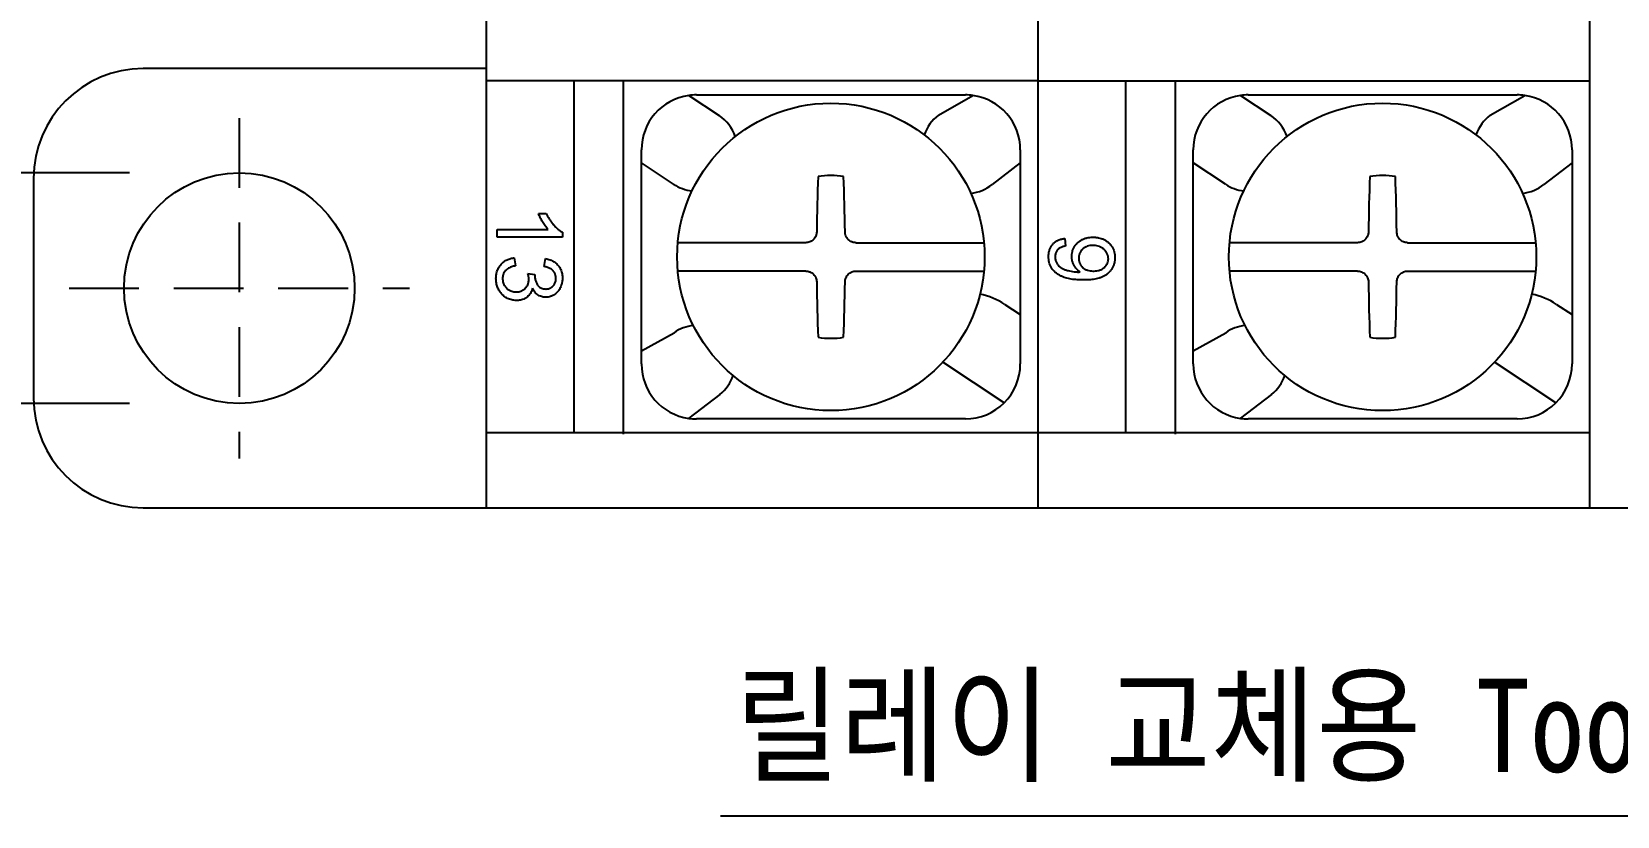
# Model space of a CAD drawing. Header units: millimetres. Extents: x 3108 to 3521, y -1583 to -1296.
# Drawn here: x 3199.62 to 3228.5, y -1437.79 to -1423.5 of the extents above; entities that cross this region are included whole.
import ezdxf

# ---------------------------------------------------------------- set-up
doc = ezdxf.new("R2010")
doc.units = ezdxf.units.MM
doc.linetypes.add('HIDDEN', pattern=[9.525, 6.35, -3.175])
doc.styles.add('굴림', font='', dxfattribs={"width": 0.9})
doc.styles.get('굴림').set_extended_font_data('GulimChe')
doc.dimstyles.new('ISO-25', dxfattribs={"dimtxt": 1.7, "dimasz": 2, "dimexe": 1.25, "dimexo": 2, "dimtad": 1, "dimzin": 9, "dimdsep": 46, "dimtxsty": '굴림', "dimcen": 2.5, "dimclrd": 4, "dimclre": 4, "dimclrt": 4, "dimadec": 0, "dimazin": 0, "dimtfac": 1, "dimtmove": 0, "dimatfit": 3, "dimfxl": 1, "dimarcsym": 0})

# ---------------------------------------------------------------- blocks, each defined once
blk = doc.blocks.new('*D47')
at = {"color": 4, "lineweight": -2, "ltscale": 0.3, "transparency": 16777216}
for p, q in [((3195.807, -1424.073), (3195.807, -1422.073)), ((3201.405, -1426.073), (3194.557, -1426.073)), ((3195.807, -1426.073), (3195.807, -1430.273)), ((3201.405, -1430.273), (3194.557, -1430.273)), ((3195.807, -1432.273), (3195.807, -1434.273))]:
    blk.add_line(p, q, dxfattribs=at)
at = {"color": 4, "ltscale": 0.3, "transparency": 16777216}
for points in [[(3195.474, -1424.073), (3196.141, -1424.073), (3195.807, -1426.073)], [(3195.474, -1432.273), (3196.141, -1432.273), (3195.807, -1430.273)]]:
    blk.add_solid(points, dxfattribs=at)
at = {"layer": 'DEFPOINTS', "color": 0, "ltscale": 0.3, "transparency": 16777216}
for p in [(3203.405, -1426.073), (3195.807, -1430.273), (3203.405, -1430.273)]:
    blk.add_point(p, dxfattribs=at)
at = {"color": 4, "ltscale": 0.3, "transparency": 16777216, "insert": (3194.311, -1428.173), "char_height": 1.7, "attachment_point": 5, "rotation": 90, "style": '굴림'}
blk.add_mtext('4.2', dxfattribs=at)

msp = doc.modelspace()

# ---------------------------------------------------------------- linework, layer by layer
for p, q in [((3228.005, -1432.173), (3228.005, -1400.173)), ((3207.905, -1424.4), (3207.905, -1423.205)), ((3217.955, -1424.399), (3217.955, -1423.206)), ((3207.905, -1424.173), (3201.655, -1424.173)), ((3217.955, -1424.396), (3207.905, -1424.396)), ((3207.905, -1424.411), (3207.905, -1424.4)), ((3207.905, -1424.419), (3207.905, -1424.411)), ((3207.905, -1430.787), (3207.905, -1424.419)), ((3209.505, -1430.81), (3209.505, -1424.396)), ((3210.405, -1430.83), (3210.405, -1424.396)), ((3217.955, -1430.786), (3217.955, -1424.396)), ((3217.955, -1424.396), (3228.005, -1424.396)), ((3219.555, -1430.793), (3219.555, -1424.396)), ((3220.455, -1430.83), (3220.455, -1424.396)), ((3211.592, -1424.662), (3212.143, -1425.027)), ((3211.73, -1424.653), (3216.63, -1424.653)), ((3216.142, -1425.02), (3216.768, -1424.662)), ((3221.642, -1424.662), (3222.193, -1425.027)), ((3221.78, -1424.653), (3226.68, -1424.653)), ((3226.192, -1425.02), (3226.818, -1424.662)), ((3210.73, -1425.891), (3210.73, -1425.653)), ((3217.63, -1425.653), (3217.63, -1425.891)), ((3220.78, -1425.891), (3220.78, -1425.653)), ((3227.68, -1425.653), (3227.68, -1425.891)), ((3199.655, -1426.173), (3199.655, -1430.173)), ((3211.316, -1426.278), (3210.73, -1425.891)), ((3210.73, -1429.315), (3210.73, -1425.891)), ((3217.63, -1425.891), (3217.117, -1426.286)), ((3217.63, -1425.891), (3217.63, -1428.654)), ((3221.366, -1426.278), (3220.78, -1425.891)), ((3220.78, -1429.315), (3220.78, -1425.891)), ((3227.68, -1425.891), (3227.167, -1426.286)), ((3227.68, -1425.891), (3227.68, -1428.654)), ((3208.853, -1426.81), (3208.994, -1426.81)), ((3208.101, -1427.101), (3209.028, -1427.101)), ((3208.101, -1427.246), (3208.101, -1427.101)), ((3209.291, -1427.246), (3208.101, -1427.246)), ((3209.291, -1427.152), (3209.291, -1427.246)), ((3218.44, -1427.266), (3218.453, -1427.405)), ((3208.414, -1427.619), (3208.434, -1427.765)), ((3208.662, -1427.907), (3208.79, -1427.923)), ((3208.958, -1427.78), (3208.984, -1427.634)), ((3217.348, -1428.467), (3217.63, -1428.654)), ((3227.398, -1428.467), (3227.68, -1428.654)), ((3217.63, -1428.654), (3217.63, -1429.553)), ((3227.68, -1428.654), (3227.68, -1429.553)), ((3210.73, -1429.315), (3211.323, -1428.983)), ((3220.78, -1429.315), (3221.373, -1428.983)), ((3210.73, -1429.553), (3210.73, -1429.315)), ((3220.78, -1429.553), (3220.78, -1429.315)), ((3217.338, -1430.259), (3216.22, -1429.52)), ((3227.388, -1430.259), (3226.27, -1429.52)), ((3212.157, -1430.107), (3211.592, -1430.543)), ((3222.207, -1430.107), (3221.642, -1430.543)), ((3207.905, -1430.805), (3207.905, -1430.787)), ((3216.63, -1430.553), (3211.73, -1430.553)), ((3217.955, -1430.798), (3217.955, -1430.786)), ((3226.68, -1430.553), (3221.78, -1430.553)), ((3207.905, -1432.173), (3207.905, -1430.805)), ((3228.005, -1430.81), (3207.905, -1430.81)), ((3217.955, -1430.804), (3217.955, -1430.798)), ((3217.955, -1430.806), (3217.955, -1430.804)), ((3217.955, -1432.173), (3217.955, -1430.806)), ((3201.655, -1432.173), (3278.905, -1432.173))]:
    msp.add_line(p, q)
at = {"color": 1, "linetype": 'HIDDEN', "ltscale": 0.2}
for p, q in [((3203.405, -1425.073), (3203.405, -1431.273)), ((3200.305, -1428.173), (3206.505, -1428.173))]:
    msp.add_line(p, q, dxfattribs=at)
at = {"ltscale": 0.3}
for p, q in [((3213.724, -1427.345), (3211.392, -1427.345)), ((3214.636, -1427.345), (3216.968, -1427.345)), ((3223.774, -1427.345), (3221.442, -1427.345)), ((3224.686, -1427.345), (3227.018, -1427.345)), ((3213.724, -1427.861), (3211.392, -1427.861)), ((3214.636, -1427.861), (3216.968, -1427.861)), ((3223.774, -1427.861), (3221.442, -1427.861)), ((3224.686, -1427.861), (3227.018, -1427.861))]:
    msp.add_line(p, q, dxfattribs=at)
for centre, radius in [((3214.18, -1427.603), 2.8), ((3224.23, -1427.603), 2.8), ((3203.405, -1428.173), 2.1)]:
    msp.add_circle(centre, radius)
for centre, radius, start, end in [((3201.655, -1426.173), 2, 90, 180), ((3211.73, -1425.653), 1, 97.9442, 180), ((3211.73, -1425.653), 1, 90, 97.9442), ((3216.63, -1425.653), 1, 82.0558, 90), ((3216.63, -1425.653), 1, 0, 82.0558), ((3221.78, -1425.653), 1, 97.9442, 180), ((3221.78, -1425.653), 1, 90, 97.9442), ((3226.68, -1425.653), 1, 82.0558, 90), ((3226.68, -1425.653), 1, 0, 82.0558), ((3216.63, -1425.653), 0.799, 127.6139, 159.8732), ((3226.68, -1425.653), 0.799, 127.6139, 159.8732), ((3211.73, -1425.653), 0.75, 18.9259, 56.5346), ((3221.78, -1425.653), 0.75, 18.9259, 56.5346), ((3214.18, -1427.603), 1.483, 80.9605, 99.0395), ((3224.23, -1427.603), 1.483, 80.9605, 99.0395), ((3211.73, -1425.653), 0.75, 236.5346, 264.0409), ((3216.63, -1425.653), 0.799, 277.163, 307.6139), ((3221.78, -1425.653), 0.75, 236.5346, 264.0409), ((3226.68, -1425.653), 0.799, 277.163, 307.6139), ((3216.63, -1429.553), 1.301, 56.5346, 78.1574), ((3226.68, -1429.553), 1.301, 56.5346, 78.1574), ((3211.73, -1429.553), 0.7, 94.4638, 125.5396), ((3221.78, -1429.553), 0.7, 94.4638, 125.5396), ((3214.18, -1427.603), 1.483, 260.9605, 279.0395), ((3224.23, -1427.603), 1.483, 260.9605, 279.0395), ((3211.73, -1429.553), 1, 180, 262.0558), ((3216.63, -1429.553), 1, 315.0814, 0), ((3221.78, -1429.553), 1, 180, 262.0558), ((3226.68, -1429.553), 1, 315.0814, 0), ((3211.73, -1429.553), 0.7, 307.6139, 342.568), ((3221.78, -1429.553), 0.7, 307.6139, 342.568), ((3201.655, -1430.173), 2, 180, 270), ((3216.63, -1429.553), 1, 270, 315.0814), ((3226.68, -1429.553), 1, 270, 315.0814), ((3211.73, -1429.553), 1, 262.0558, 270), ((3221.78, -1429.553), 1, 262.0558, 270)]:
    msp.add_arc(centre, radius, start, end)
for centre, major_axis, start_param, end_param in [((3214.352, -1427.604), (0.039, 4.997), 1.273815, 1.479878), ((3214.008, -1427.604), (0.039, -4.997), 1.661715, 1.867778), ((3224.402, -1427.604), (0.039, 4.997), 1.273815, 1.479878), ((3224.058, -1427.604), (0.039, -4.997), 1.661715, 1.867778), ((3214.352, -1427.601), (-0.039, 4.997), 1.661715, 1.867778), ((3214.008, -1427.601), (-0.039, -4.997), 1.273815, 1.479878), ((3224.402, -1427.601), (-0.039, 4.997), 1.661715, 1.867778), ((3224.058, -1427.601), (-0.039, -4.997), 1.273815, 1.479878)]:
    msp.add_ellipse(centre, major_axis=major_axis, ratio=0.087156, start_param=start_param, end_param=end_param)
for points, knots in [([(3209.028, -1427.101), (3209.009, -1427.08), (3208.991, -1427.058), (3208.958, -1427.011), (3208.943, -1426.987), (3208.914, -1426.938), (3208.9, -1426.913), (3208.875, -1426.862), (3208.863, -1426.837), (3208.853, -1426.81)], [0, 0, 0, 0, 0.25, 0.25, 0.5, 0.5, 0.75, 0.75, 1, 1, 1, 1]), ([(3208.994, -1426.81), (3209.01, -1426.845), (3209.028, -1426.878), (3209.059, -1426.927), (3209.07, -1426.943), (3209.092, -1426.975), (3209.104, -1426.99), (3209.129, -1427.019), (3209.142, -1427.034), (3209.168, -1427.061), (3209.182, -1427.075), (3209.211, -1427.1), (3209.241, -1427.124), (3209.274, -1427.144), (3209.291, -1427.152)], [0, 0, 0, 0, 0.25, 0.25, 0.375, 0.375, 0.5, 0.5, 0.625, 0.625, 0.75, 0.75, 0.875, 1, 1, 1, 1]), ([(3213.922, -1427.147), (3213.921, -1427.16), (3213.92, -1427.173), (3213.916, -1427.191), (3213.914, -1427.198), (3213.911, -1427.21), (3213.908, -1427.216), (3213.901, -1427.234), (3213.895, -1427.245), (3213.88, -1427.266), (3213.872, -1427.277), (3213.854, -1427.295), (3213.844, -1427.303), (3213.828, -1427.314), (3213.822, -1427.317), (3213.811, -1427.323), (3213.805, -1427.326), (3213.788, -1427.334), (3213.775, -1427.337), (3213.75, -1427.343), (3213.737, -1427.344), (3213.724, -1427.345)], [0, 0, 0, 0, 0.125, 0.125, 0.1875, 0.1875, 0.25, 0.25, 0.375, 0.375, 0.5, 0.5, 0.625, 0.625, 0.6875, 0.6875, 0.75, 0.75, 0.875, 0.875, 1, 1, 1, 1]), ([(3214.636, -1427.345), (3214.623, -1427.344), (3214.61, -1427.343), (3214.591, -1427.339), (3214.585, -1427.337), (3214.573, -1427.333), (3214.567, -1427.331), (3214.549, -1427.324), (3214.537, -1427.318), (3214.516, -1427.303), (3214.506, -1427.295), (3214.488, -1427.277), (3214.48, -1427.267), (3214.469, -1427.251), (3214.465, -1427.245), (3214.459, -1427.234), (3214.456, -1427.228), (3214.449, -1427.21), (3214.445, -1427.198), (3214.44, -1427.173), (3214.438, -1427.16), (3214.438, -1427.147)], [0, 0, 0, 0, 0.125, 0.125, 0.1875, 0.1875, 0.25, 0.25, 0.375, 0.375, 0.5, 0.5, 0.625, 0.625, 0.6875, 0.6875, 0.75, 0.75, 0.875, 0.875, 1, 1, 1, 1]), ([(3218.723, -1427.877), (3218.692, -1427.858), (3218.666, -1427.834), (3218.638, -1427.799), (3218.632, -1427.792), (3218.622, -1427.777), (3218.617, -1427.769), (3218.603, -1427.746), (3218.596, -1427.73), (3218.586, -1427.705), (3218.583, -1427.696), (3218.578, -1427.679), (3218.571, -1427.653), (3218.568, -1427.626), (3218.567, -1427.591), (3218.567, -1427.572), (3218.571, -1427.537), (3218.574, -1427.519), (3218.581, -1427.493), (3218.584, -1427.485), (3218.59, -1427.468), (3218.593, -1427.459), (3218.605, -1427.435), (3218.613, -1427.419), (3218.629, -1427.397), (3218.634, -1427.39), (3218.645, -1427.376), (3218.651, -1427.369), (3218.67, -1427.349), (3218.683, -1427.337), (3218.704, -1427.32), (3218.711, -1427.315), (3218.726, -1427.305), (3218.733, -1427.3), (3218.757, -1427.286), (3218.773, -1427.279), (3218.806, -1427.266), (3218.824, -1427.261), (3218.859, -1427.252), (3218.877, -1427.249), (3218.912, -1427.245), (3218.93, -1427.244), (3218.965, -1427.244), (3218.983, -1427.244), (3219.01, -1427.247), (3219.019, -1427.248), (3219.037, -1427.25), (3219.064, -1427.254), (3219.089, -1427.261), (3219.115, -1427.27), (3219.123, -1427.273), (3219.14, -1427.28), (3219.148, -1427.283), (3219.172, -1427.295), (3219.188, -1427.305), (3219.217, -1427.325), (3219.23, -1427.336), (3219.25, -1427.355), (3219.256, -1427.361), (3219.268, -1427.375), (3219.274, -1427.382), (3219.291, -1427.403), (3219.301, -1427.418), (3219.314, -1427.441), (3219.318, -1427.449), (3219.325, -1427.465), (3219.329, -1427.474), (3219.338, -1427.499), (3219.343, -1427.516), (3219.348, -1427.543), (3219.35, -1427.551), (3219.352, -1427.569), (3219.353, -1427.578), (3219.355, -1427.605), (3219.355, -1427.623), (3219.353, -1427.659), (3219.351, -1427.677), (3219.345, -1427.703), (3219.343, -1427.712), (3219.338, -1427.729), (3219.33, -1427.755), (3219.32, -1427.779), (3219.307, -1427.803), (3219.303, -1427.811), (3219.293, -1427.826), (3219.288, -1427.834), (3219.273, -1427.856), (3219.261, -1427.869), (3219.236, -1427.895), (3219.223, -1427.907), (3219.202, -1427.924), (3219.194, -1427.929), (3219.179, -1427.939), (3219.172, -1427.944), (3219.149, -1427.957), (3219.133, -1427.965), (3219.1, -1427.979), (3219.083, -1427.985), (3219.048, -1427.995), (3219.031, -1428), (3218.996, -1428.007), (3218.978, -1428.01), (3218.943, -1428.014), (3218.925, -1428.016), (3218.889, -1428.019), (3218.872, -1428.02), (3218.818, -1428.023), (3218.782, -1428.023), (3218.711, -1428.022), (3218.675, -1428.02), (3218.604, -1428.014), (3218.569, -1428.01), (3218.498, -1427.997), (3218.463, -1427.988), (3218.412, -1427.971), (3218.396, -1427.964), (3218.363, -1427.949), (3218.347, -1427.941), (3218.301, -1427.913), (3218.273, -1427.892), (3218.242, -1427.859), (3218.236, -1427.852), (3218.224, -1427.839), (3218.219, -1427.832), (3218.204, -1427.81), (3218.194, -1427.795), (3218.182, -1427.771), (3218.178, -1427.763), (3218.171, -1427.746), (3218.168, -1427.738), (3218.16, -1427.712), (3218.155, -1427.694), (3218.149, -1427.659), (3218.147, -1427.641), (3218.145, -1427.605), (3218.145, -1427.587), (3218.147, -1427.551), (3218.15, -1427.534), (3218.155, -1427.507), (3218.157, -1427.499), (3218.162, -1427.481), (3218.165, -1427.472), (3218.174, -1427.447), (3218.182, -1427.431), (3218.2, -1427.4), (3218.211, -1427.385), (3218.223, -1427.372)], [0, 0, 0, 0, 0.03125, 0.03125, 0.039062, 0.039062, 0.046875, 0.046875, 0.0625, 0.0625, 0.070312, 0.070312, 0.078125, 0.09375, 0.09375, 0.109375, 0.109375, 0.125, 0.125, 0.132812, 0.132812, 0.140625, 0.140625, 0.15625, 0.15625, 0.164062, 0.164062, 0.171875, 0.171875, 0.1875, 0.1875, 0.195312, 0.195312, 0.203125, 0.203125, 0.21875, 0.21875, 0.234375, 0.234375, 0.25, 0.25, 0.265625, 0.265625, 0.28125, 0.28125, 0.289062, 0.289062, 0.296875, 0.3125, 0.3125, 0.320312, 0.320312, 0.328125, 0.328125, 0.34375, 0.34375, 0.359375, 0.359375, 0.367187, 0.367187, 0.375, 0.375, 0.390625, 0.390625, 0.398437, 0.398437, 0.40625, 0.40625, 0.421875, 0.421875, 0.429687, 0.429687, 0.4375, 0.4375, 0.453125, 0.453125, 0.46875, 0.46875, 0.476562, 0.476562, 0.484375, 0.5, 0.5, 0.507812, 0.507812, 0.515625, 0.515625, 0.53125, 0.53125, 0.546875, 0.546875, 0.554687, 0.554687, 0.5625, 0.5625, 0.578125, 0.578125, 0.59375, 0.59375, 0.609375, 0.609375, 0.625, 0.625, 0.640625, 0.640625, 0.65625, 0.65625, 0.6875, 0.6875, 0.71875, 0.71875, 0.75, 0.75, 0.78125, 0.78125, 0.796875, 0.796875, 0.8125, 0.8125, 0.84375, 0.84375, 0.851562, 0.851562, 0.859375, 0.859375, 0.875, 0.875, 0.882812, 0.882812, 0.890625, 0.890625, 0.90625, 0.90625, 0.921875, 0.921875, 0.9375, 0.9375, 0.953125, 0.953125, 0.960937, 0.960937, 0.96875, 0.96875, 0.984375, 0.984375, 1, 1, 1, 1]), ([(3218.223, -1427.372), (3218.236, -1427.356), (3218.251, -1427.342), (3218.276, -1427.324), (3218.285, -1427.318), (3218.302, -1427.308), (3218.312, -1427.303), (3218.339, -1427.29), (3218.359, -1427.283), (3218.389, -1427.275), (3218.399, -1427.273), (3218.419, -1427.269), (3218.429, -1427.267), (3218.44, -1427.266)], [0, 0, 0, 0, 0.25, 0.25, 0.375, 0.375, 0.5, 0.5, 0.75, 0.75, 0.875, 0.875, 1, 1, 1, 1]), ([(3223.972, -1427.147), (3223.971, -1427.16), (3223.97, -1427.173), (3223.966, -1427.191), (3223.964, -1427.198), (3223.961, -1427.21), (3223.958, -1427.216), (3223.951, -1427.234), (3223.945, -1427.245), (3223.93, -1427.266), (3223.922, -1427.277), (3223.904, -1427.295), (3223.894, -1427.303), (3223.878, -1427.314), (3223.872, -1427.317), (3223.861, -1427.323), (3223.855, -1427.326), (3223.838, -1427.334), (3223.825, -1427.337), (3223.8, -1427.343), (3223.787, -1427.344), (3223.774, -1427.345)], [0, 0, 0, 0, 0.125, 0.125, 0.1875, 0.1875, 0.25, 0.25, 0.375, 0.375, 0.5, 0.5, 0.625, 0.625, 0.6875, 0.6875, 0.75, 0.75, 0.875, 0.875, 1, 1, 1, 1]), ([(3224.686, -1427.345), (3224.673, -1427.344), (3224.66, -1427.343), (3224.641, -1427.339), (3224.635, -1427.337), (3224.623, -1427.333), (3224.617, -1427.331), (3224.599, -1427.324), (3224.587, -1427.318), (3224.566, -1427.303), (3224.556, -1427.295), (3224.538, -1427.277), (3224.53, -1427.267), (3224.519, -1427.251), (3224.515, -1427.245), (3224.509, -1427.234), (3224.506, -1427.228), (3224.499, -1427.21), (3224.495, -1427.198), (3224.49, -1427.173), (3224.488, -1427.16), (3224.488, -1427.147)], [0, 0, 0, 0, 0.125, 0.125, 0.1875, 0.1875, 0.25, 0.25, 0.375, 0.375, 0.5, 0.5, 0.625, 0.625, 0.6875, 0.6875, 0.75, 0.75, 0.875, 0.875, 1, 1, 1, 1]), ([(3208.173, -1427.737), (3208.189, -1427.72), (3208.206, -1427.704), (3208.233, -1427.684), (3208.243, -1427.677), (3208.262, -1427.665), (3208.272, -1427.66), (3208.293, -1427.65), (3208.303, -1427.646), (3208.324, -1427.638), (3208.335, -1427.634), (3208.369, -1427.626), (3208.391, -1427.622), (3208.414, -1427.619)], [0, 0, 0, 0, 0.25, 0.25, 0.375, 0.375, 0.5, 0.5, 0.625, 0.625, 0.75, 0.75, 1, 1, 1, 1]), ([(3218.453, -1427.405), (3218.434, -1427.409), (3218.416, -1427.413), (3218.389, -1427.422), (3218.381, -1427.425), (3218.363, -1427.433), (3218.355, -1427.437), (3218.339, -1427.447), (3218.331, -1427.453), (3218.317, -1427.465), (3218.31, -1427.472), (3218.299, -1427.486), (3218.293, -1427.494), (3218.284, -1427.511), (3218.28, -1427.519), (3218.274, -1427.537), (3218.271, -1427.546), (3218.268, -1427.564), (3218.266, -1427.574), (3218.265, -1427.593), (3218.265, -1427.602), (3218.266, -1427.621), (3218.266, -1427.63), (3218.269, -1427.649), (3218.271, -1427.658), (3218.276, -1427.676), (3218.279, -1427.685), (3218.286, -1427.702), (3218.29, -1427.71), (3218.3, -1427.726), (3218.305, -1427.734), (3218.322, -1427.757), (3218.335, -1427.77), (3218.357, -1427.788), (3218.365, -1427.794), (3218.381, -1427.804), (3218.389, -1427.809), (3218.413, -1427.822), (3218.43, -1427.829), (3218.466, -1427.842), (3218.484, -1427.848), (3218.537, -1427.862), (3218.574, -1427.869), (3218.629, -1427.875), (3218.648, -1427.877), (3218.676, -1427.878), (3218.686, -1427.878), (3218.704, -1427.878), (3218.714, -1427.877), (3218.723, -1427.877)], [0, 0, 0, 0, 0.0625, 0.0625, 0.09375, 0.09375, 0.125, 0.125, 0.15625, 0.15625, 0.1875, 0.1875, 0.21875, 0.21875, 0.25, 0.25, 0.28125, 0.28125, 0.3125, 0.3125, 0.34375, 0.34375, 0.375, 0.375, 0.40625, 0.40625, 0.4375, 0.4375, 0.46875, 0.46875, 0.5, 0.5, 0.5625, 0.5625, 0.59375, 0.59375, 0.625, 0.625, 0.6875, 0.6875, 0.75, 0.75, 0.875, 0.875, 0.9375, 0.9375, 0.96875, 0.96875, 1, 1, 1, 1]), ([(3219.155, -1427.465), (3219.143, -1427.454), (3219.129, -1427.444), (3219.108, -1427.431), (3219.101, -1427.427), (3219.086, -1427.42), (3219.078, -1427.416), (3219.055, -1427.408), (3219.039, -1427.403), (3219.006, -1427.397), (3218.99, -1427.395), (3218.957, -1427.393), (3218.94, -1427.393), (3218.907, -1427.396), (3218.89, -1427.398), (3218.858, -1427.406), (3218.842, -1427.412), (3218.82, -1427.422), (3218.813, -1427.426), (3218.798, -1427.435), (3218.792, -1427.44), (3218.779, -1427.45), (3218.772, -1427.455), (3218.76, -1427.467), (3218.755, -1427.473), (3218.738, -1427.492), (3218.729, -1427.506), (3218.717, -1427.528), (3218.714, -1427.535), (3218.708, -1427.551), (3218.705, -1427.559), (3218.699, -1427.583), (3218.697, -1427.599), (3218.695, -1427.633), (3218.696, -1427.649), (3218.699, -1427.674), (3218.701, -1427.682), (3218.705, -1427.698), (3218.707, -1427.706), (3218.716, -1427.73), (3218.724, -1427.744), (3218.743, -1427.772), (3218.754, -1427.785), (3218.766, -1427.796)], [0, 0, 0, 0, 0.0625, 0.0625, 0.09375, 0.09375, 0.125, 0.125, 0.1875, 0.1875, 0.25, 0.25, 0.3125, 0.3125, 0.375, 0.375, 0.4375, 0.4375, 0.46875, 0.46875, 0.5, 0.5, 0.53125, 0.53125, 0.5625, 0.5625, 0.625, 0.625, 0.65625, 0.65625, 0.6875, 0.6875, 0.75, 0.75, 0.8125, 0.8125, 0.84375, 0.84375, 0.875, 0.875, 0.9375, 0.9375, 1, 1, 1, 1]), ([(3218.766, -1427.796), (3218.778, -1427.807), (3218.792, -1427.817), (3218.813, -1427.829), (3218.821, -1427.833), (3218.836, -1427.84), (3218.844, -1427.843), (3218.868, -1427.85), (3218.884, -1427.854), (3218.917, -1427.859), (3218.934, -1427.86), (3218.967, -1427.861), (3218.983, -1427.861), (3219.016, -1427.858), (3219.033, -1427.855), (3219.057, -1427.85), (3219.065, -1427.847), (3219.081, -1427.842), (3219.089, -1427.839), (3219.112, -1427.829), (3219.126, -1427.821), (3219.147, -1427.806), (3219.153, -1427.801), (3219.166, -1427.79), (3219.172, -1427.784), (3219.183, -1427.772), (3219.188, -1427.766), (3219.198, -1427.752), (3219.203, -1427.745), (3219.215, -1427.723), (3219.222, -1427.708), (3219.229, -1427.684), (3219.231, -1427.676), (3219.233, -1427.659), (3219.234, -1427.651), (3219.235, -1427.626), (3219.234, -1427.609), (3219.229, -1427.584), (3219.227, -1427.576), (3219.222, -1427.56), (3219.219, -1427.552), (3219.208, -1427.53), (3219.199, -1427.515), (3219.184, -1427.495), (3219.179, -1427.489), (3219.167, -1427.477), (3219.161, -1427.471), (3219.155, -1427.465)], [0, 0, 0, 0, 0.0625, 0.0625, 0.09375, 0.09375, 0.125, 0.125, 0.1875, 0.1875, 0.25, 0.25, 0.3125, 0.3125, 0.375, 0.375, 0.40625, 0.40625, 0.4375, 0.4375, 0.5, 0.5, 0.53125, 0.53125, 0.5625, 0.5625, 0.59375, 0.59375, 0.625, 0.625, 0.6875, 0.6875, 0.71875, 0.71875, 0.75, 0.75, 0.8125, 0.8125, 0.84375, 0.84375, 0.875, 0.875, 0.9375, 0.9375, 0.96875, 0.96875, 1, 1, 1, 1]), ([(3208.743, -1428.174), (3208.737, -1428.201), (3208.728, -1428.226), (3208.71, -1428.262), (3208.702, -1428.274), (3208.687, -1428.295), (3208.678, -1428.305), (3208.659, -1428.324), (3208.649, -1428.333), (3208.627, -1428.349), (3208.615, -1428.356), (3208.591, -1428.368), (3208.579, -1428.373), (3208.553, -1428.382), (3208.54, -1428.386), (3208.501, -1428.394), (3208.474, -1428.396), (3208.42, -1428.395), (3208.393, -1428.392), (3208.354, -1428.383), (3208.341, -1428.38), (3208.315, -1428.371), (3208.303, -1428.365), (3208.267, -1428.348), (3208.245, -1428.333), (3208.214, -1428.307), (3208.204, -1428.298), (3208.185, -1428.279), (3208.176, -1428.269), (3208.159, -1428.248), (3208.151, -1428.237), (3208.136, -1428.214), (3208.116, -1428.179), (3208.102, -1428.142), (3208.092, -1428.103), (3208.089, -1428.09), (3208.085, -1428.063), (3208.083, -1428.05), (3208.081, -1428.023), (3208.08, -1428.01), (3208.08, -1427.983), (3208.081, -1427.97), (3208.083, -1427.943), (3208.085, -1427.929), (3208.089, -1427.903), (3208.095, -1427.877), (3208.104, -1427.852), (3208.114, -1427.827), (3208.12, -1427.814), (3208.139, -1427.779), (3208.155, -1427.757), (3208.173, -1427.737)], [0, 0, 0, 0, 0.0625, 0.0625, 0.09375, 0.09375, 0.125, 0.125, 0.15625, 0.15625, 0.1875, 0.1875, 0.21875, 0.21875, 0.25, 0.25, 0.3125, 0.3125, 0.375, 0.375, 0.40625, 0.40625, 0.4375, 0.4375, 0.5, 0.5, 0.53125, 0.53125, 0.5625, 0.5625, 0.59375, 0.59375, 0.625, 0.6875, 0.6875, 0.71875, 0.71875, 0.75, 0.75, 0.78125, 0.78125, 0.8125, 0.8125, 0.84375, 0.84375, 0.875, 0.90625, 0.90625, 0.9375, 0.9375, 1, 1, 1, 1]), ([(3208.434, -1427.765), (3208.409, -1427.77), (3208.384, -1427.776), (3208.349, -1427.789), (3208.337, -1427.794), (3208.314, -1427.805), (3208.303, -1427.811), (3208.282, -1427.826), (3208.272, -1427.833), (3208.259, -1427.847), (3208.254, -1427.852), (3208.246, -1427.861), (3208.242, -1427.866), (3208.231, -1427.882), (3208.225, -1427.893), (3208.217, -1427.91), (3208.215, -1427.916), (3208.211, -1427.928), (3208.209, -1427.934), (3208.204, -1427.953), (3208.202, -1427.965), (3208.201, -1427.991), (3208.201, -1428.004), (3208.202, -1428.023), (3208.203, -1428.029), (3208.204, -1428.042), (3208.205, -1428.048), (3208.21, -1428.067), (3208.213, -1428.079), (3208.223, -1428.102), (3208.228, -1428.113), (3208.238, -1428.13), (3208.242, -1428.135), (3208.25, -1428.145), (3208.253, -1428.15), (3208.266, -1428.165), (3208.275, -1428.174), (3208.289, -1428.186), (3208.294, -1428.19), (3208.304, -1428.198), (3208.31, -1428.202), (3208.326, -1428.212), (3208.337, -1428.217), (3208.36, -1428.227), (3208.372, -1428.231), (3208.397, -1428.237), (3208.41, -1428.239), (3208.435, -1428.241), (3208.448, -1428.241), (3208.473, -1428.24), (3208.486, -1428.239), (3208.511, -1428.234), (3208.523, -1428.231), (3208.547, -1428.222), (3208.558, -1428.217), (3208.575, -1428.207), (3208.58, -1428.203), (3208.59, -1428.196), (3208.596, -1428.192), (3208.61, -1428.18), (3208.619, -1428.17), (3208.631, -1428.156), (3208.635, -1428.151), (3208.642, -1428.14), (3208.646, -1428.135), (3208.655, -1428.118), (3208.663, -1428.101), (3208.669, -1428.083), (3208.672, -1428.07), (3208.673, -1428.064), (3208.677, -1428.045), (3208.678, -1428.033), (3208.679, -1428.013), (3208.679, -1428.007), (3208.678, -1427.994), (3208.678, -1427.988), (3208.676, -1427.969), (3208.674, -1427.956), (3208.668, -1427.931), (3208.665, -1427.919), (3208.662, -1427.907)], [0, 0, 0, 0, 0.0625, 0.0625, 0.09375, 0.09375, 0.125, 0.125, 0.15625, 0.15625, 0.171875, 0.171875, 0.1875, 0.1875, 0.21875, 0.21875, 0.234375, 0.234375, 0.25, 0.25, 0.28125, 0.28125, 0.3125, 0.3125, 0.328125, 0.328125, 0.34375, 0.34375, 0.375, 0.375, 0.40625, 0.40625, 0.421875, 0.421875, 0.4375, 0.4375, 0.46875, 0.46875, 0.484375, 0.484375, 0.5, 0.5, 0.53125, 0.53125, 0.5625, 0.5625, 0.59375, 0.59375, 0.625, 0.625, 0.65625, 0.65625, 0.6875, 0.6875, 0.71875, 0.71875, 0.734375, 0.734375, 0.75, 0.75, 0.78125, 0.78125, 0.796875, 0.796875, 0.8125, 0.8125, 0.84375, 0.859375, 0.859375, 0.875, 0.875, 0.90625, 0.90625, 0.921875, 0.921875, 0.9375, 0.9375, 0.96875, 0.96875, 1, 1, 1, 1]), ([(3208.984, -1427.634), (3209.012, -1427.639), (3209.039, -1427.646), (3209.077, -1427.66), (3209.09, -1427.666), (3209.109, -1427.675), (3209.115, -1427.678), (3209.127, -1427.685), (3209.133, -1427.689), (3209.163, -1427.708), (3209.184, -1427.726), (3209.212, -1427.757), (3209.221, -1427.768), (3209.237, -1427.79), (3209.245, -1427.802), (3209.258, -1427.827), (3209.263, -1427.84), (3209.273, -1427.866), (3209.277, -1427.88), (3209.284, -1427.907), (3209.286, -1427.92), (3209.29, -1427.948), (3209.291, -1427.962), (3209.292, -1428.004), (3209.29, -1428.032), (3209.283, -1428.073), (3209.28, -1428.087), (3209.273, -1428.114), (3209.268, -1428.127), (3209.253, -1428.166), (3209.24, -1428.19), (3209.215, -1428.225), (3209.206, -1428.235), (3209.187, -1428.256), (3209.177, -1428.265), (3209.155, -1428.282), (3209.143, -1428.29), (3209.119, -1428.304), (3209.1, -1428.314), (3209.08, -1428.321), (3209.067, -1428.325), (3209.06, -1428.327), (3209.04, -1428.332), (3209.026, -1428.335), (3208.998, -1428.337), (3208.984, -1428.338), (3208.963, -1428.337), (3208.956, -1428.336), (3208.942, -1428.334), (3208.921, -1428.331), (3208.901, -1428.325), (3208.875, -1428.314), (3208.863, -1428.308), (3208.839, -1428.293), (3208.828, -1428.285), (3208.806, -1428.267), (3208.797, -1428.256), (3208.779, -1428.235), (3208.77, -1428.223), (3208.756, -1428.2), (3208.749, -1428.187), (3208.743, -1428.174)], [0, 0, 0, 0, 0.0625, 0.0625, 0.09375, 0.09375, 0.109375, 0.109375, 0.125, 0.125, 0.1875, 0.1875, 0.21875, 0.21875, 0.25, 0.25, 0.28125, 0.28125, 0.3125, 0.3125, 0.34375, 0.34375, 0.375, 0.375, 0.4375, 0.4375, 0.46875, 0.46875, 0.5, 0.5, 0.5625, 0.5625, 0.59375, 0.59375, 0.625, 0.625, 0.65625, 0.65625, 0.6875, 0.703125, 0.703125, 0.71875, 0.71875, 0.75, 0.75, 0.78125, 0.78125, 0.796875, 0.796875, 0.8125, 0.84375, 0.84375, 0.875, 0.875, 0.90625, 0.90625, 0.9375, 0.9375, 0.96875, 0.96875, 1, 1, 1, 1]), ([(3208.79, -1427.923), (3208.789, -1427.928), (3208.789, -1427.933), (3208.788, -1427.944), (3208.788, -1427.949), (3208.789, -1427.965), (3208.789, -1427.975), (3208.792, -1427.996), (3208.794, -1428.006), (3208.798, -1428.027), (3208.801, -1428.037), (3208.808, -1428.057), (3208.812, -1428.066), (3208.82, -1428.085), (3208.825, -1428.095), (3208.836, -1428.113), (3208.842, -1428.122), (3208.852, -1428.134), (3208.856, -1428.138), (3208.863, -1428.145), (3208.867, -1428.149), (3208.879, -1428.158), (3208.888, -1428.164), (3208.907, -1428.174), (3208.917, -1428.177), (3208.937, -1428.183), (3208.948, -1428.185), (3208.969, -1428.187), (3208.979, -1428.188), (3209, -1428.188), (3209.01, -1428.187), (3209.031, -1428.183), (3209.042, -1428.181), (3209.056, -1428.176), (3209.061, -1428.174), (3209.071, -1428.169), (3209.076, -1428.167), (3209.089, -1428.159), (3209.098, -1428.153), (3209.11, -1428.143), (3209.114, -1428.139), (3209.121, -1428.131), (3209.125, -1428.128), (3209.135, -1428.115), (3209.141, -1428.107), (3209.151, -1428.089), (3209.156, -1428.079), (3209.163, -1428.059), (3209.166, -1428.049), (3209.169, -1428.028), (3209.171, -1428.018), (3209.172, -1427.997), (3209.172, -1427.986), (3209.17, -1427.965), (3209.169, -1427.955), (3209.165, -1427.939), (3209.164, -1427.934), (3209.161, -1427.924), (3209.156, -1427.909), (3209.149, -1427.895), (3209.141, -1427.881), (3209.138, -1427.877), (3209.132, -1427.868), (3209.129, -1427.864), (3209.119, -1427.852), (3209.111, -1427.845), (3209.099, -1427.835), (3209.095, -1427.831), (3209.086, -1427.825), (3209.082, -1427.822), (3209.068, -1427.814), (3209.059, -1427.809), (3209.04, -1427.801), (3209.03, -1427.797), (3209, -1427.787), (3208.979, -1427.783), (3208.958, -1427.78)], [0, 0, 0, 0, 0.015625, 0.015625, 0.03125, 0.03125, 0.0625, 0.0625, 0.09375, 0.09375, 0.125, 0.125, 0.15625, 0.15625, 0.1875, 0.1875, 0.21875, 0.21875, 0.234375, 0.234375, 0.25, 0.25, 0.28125, 0.28125, 0.3125, 0.3125, 0.34375, 0.34375, 0.375, 0.375, 0.40625, 0.40625, 0.4375, 0.4375, 0.453125, 0.453125, 0.46875, 0.46875, 0.5, 0.5, 0.515625, 0.515625, 0.53125, 0.53125, 0.5625, 0.5625, 0.59375, 0.59375, 0.625, 0.625, 0.65625, 0.65625, 0.6875, 0.6875, 0.71875, 0.71875, 0.734375, 0.734375, 0.75, 0.78125, 0.78125, 0.796875, 0.796875, 0.8125, 0.8125, 0.84375, 0.84375, 0.859375, 0.859375, 0.875, 0.875, 0.90625, 0.90625, 0.9375, 0.9375, 1, 1, 1, 1]), ([(3213.724, -1427.861), (3213.737, -1427.861), (3213.75, -1427.862), (3213.769, -1427.866), (3213.775, -1427.868), (3213.787, -1427.872), (3213.793, -1427.874), (3213.811, -1427.882), (3213.822, -1427.888), (3213.844, -1427.902), (3213.854, -1427.91), (3213.872, -1427.929), (3213.88, -1427.939), (3213.891, -1427.955), (3213.894, -1427.96), (3213.9, -1427.972), (3213.903, -1427.977), (3213.911, -1427.995), (3213.915, -1428.007), (3213.92, -1428.033), (3213.921, -1428.045), (3213.922, -1428.058)], [0, 0, 0, 0, 0.125, 0.125, 0.1875, 0.1875, 0.25, 0.25, 0.375, 0.375, 0.5, 0.5, 0.625, 0.625, 0.6875, 0.6875, 0.75, 0.75, 0.875, 0.875, 1, 1, 1, 1]), ([(3214.438, -1428.058), (3214.438, -1428.045), (3214.44, -1428.033), (3214.444, -1428.014), (3214.445, -1428.008), (3214.449, -1427.995), (3214.451, -1427.989), (3214.459, -1427.971), (3214.465, -1427.96), (3214.479, -1427.939), (3214.488, -1427.929), (3214.506, -1427.911), (3214.516, -1427.902), (3214.532, -1427.892), (3214.537, -1427.888), (3214.549, -1427.882), (3214.555, -1427.879), (3214.572, -1427.872), (3214.584, -1427.868), (3214.61, -1427.862), (3214.623, -1427.861), (3214.636, -1427.861)], [0, 0, 0, 0, 0.125, 0.125, 0.1875, 0.1875, 0.25, 0.25, 0.375, 0.375, 0.5, 0.5, 0.625, 0.625, 0.6875, 0.6875, 0.75, 0.75, 0.875, 0.875, 1, 1, 1, 1]), ([(3223.774, -1427.861), (3223.787, -1427.861), (3223.8, -1427.862), (3223.819, -1427.866), (3223.825, -1427.868), (3223.837, -1427.872), (3223.843, -1427.874), (3223.861, -1427.882), (3223.872, -1427.888), (3223.894, -1427.902), (3223.904, -1427.91), (3223.922, -1427.929), (3223.93, -1427.939), (3223.941, -1427.955), (3223.944, -1427.96), (3223.95, -1427.972), (3223.953, -1427.977), (3223.961, -1427.995), (3223.965, -1428.007), (3223.97, -1428.033), (3223.971, -1428.045), (3223.972, -1428.058)], [0, 0, 0, 0, 0.125, 0.125, 0.1875, 0.1875, 0.25, 0.25, 0.375, 0.375, 0.5, 0.5, 0.625, 0.625, 0.6875, 0.6875, 0.75, 0.75, 0.875, 0.875, 1, 1, 1, 1]), ([(3224.488, -1428.058), (3224.488, -1428.045), (3224.49, -1428.033), (3224.494, -1428.014), (3224.495, -1428.008), (3224.499, -1427.995), (3224.501, -1427.989), (3224.509, -1427.971), (3224.515, -1427.96), (3224.529, -1427.939), (3224.538, -1427.929), (3224.556, -1427.911), (3224.566, -1427.902), (3224.582, -1427.892), (3224.587, -1427.888), (3224.599, -1427.882), (3224.605, -1427.879), (3224.622, -1427.872), (3224.634, -1427.868), (3224.66, -1427.862), (3224.673, -1427.861), (3224.686, -1427.861)], [0, 0, 0, 0, 0.125, 0.125, 0.1875, 0.1875, 0.25, 0.25, 0.375, 0.375, 0.5, 0.5, 0.625, 0.625, 0.6875, 0.6875, 0.75, 0.75, 0.875, 0.875, 1, 1, 1, 1])]:
    msp.add_open_spline(points, degree=3, knots=knots)

# ---------------------------------------------------------------- texts
at = {"color": 4, "insert": (3212.431, -1437.167), "char_height": 1.7, "attachment_point": 7, "style": '굴림'}
msp.add_mtext('{\\fGulimChe|b0|i0|c129|p49;릴레이 교체용 Tool}', dxfattribs=at)

# ---------------------------------------------------------------- dimensions: what is measured, and where the dimension line sits
at = {"ltscale": 0.3}
dim = msp.add_linear_dim(base=(3195.807, -1430.273), p1=(3203.405, -1426.073), p2=(3203.405, -1430.273), angle=90, dimstyle='ISO-25', override={"dimasz": 2}, dxfattribs=at)
dim.commit()
dim.dimension.update_dxf_attribs({"geometry": '*D47', "text_midpoint": (3195.807, -1428.173), "dimtype": 160})

# ---------------------------------------------------------------- leaders
msp.add_leader([(3238.719, -1428.213), (3234.018, -1437.792), (3212.172, -1437.792)], dimstyle='ISO-25', override={"dimasz": 2}, dxfattribs=at)

doc.saveas('drawing.dxf')
